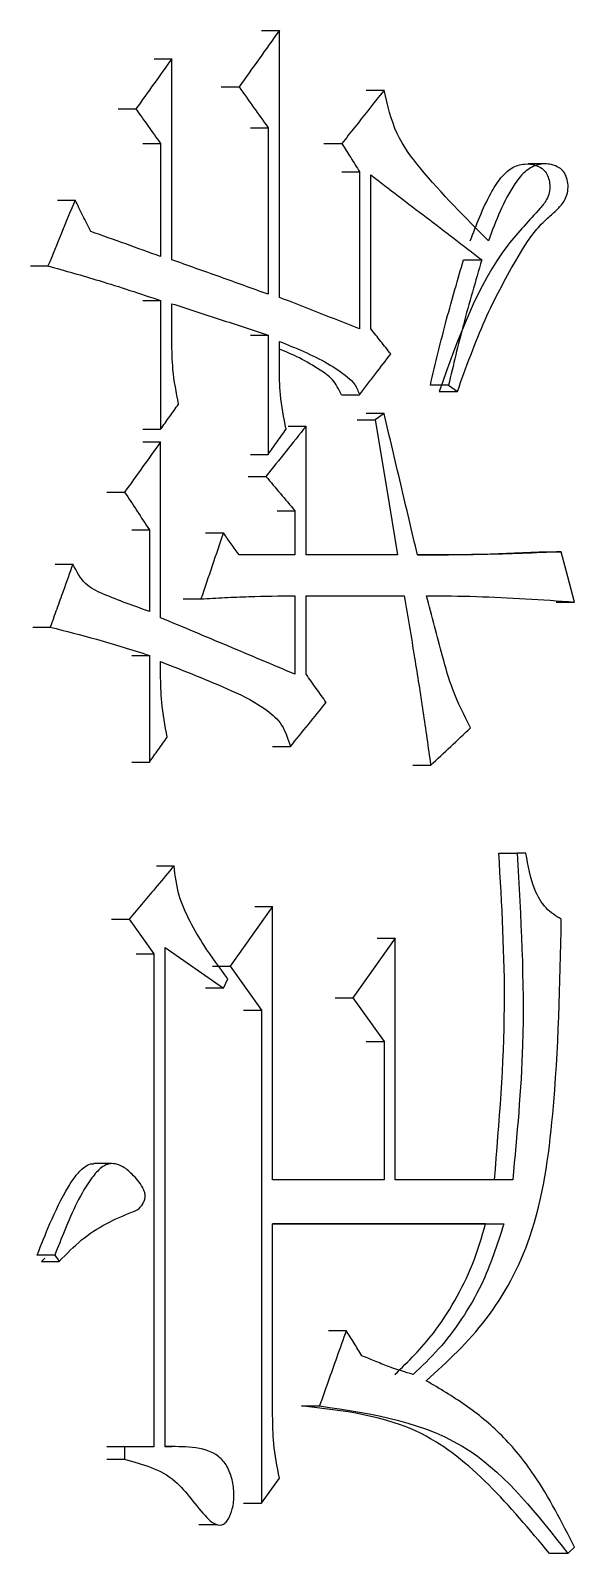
# Model space of a CAD drawing. Header units: millimetres. Extents: x 2028 to 4172, y 863 to 2379.
# Drawn here: x 2933.86 to 2935.73, y 1084.03 to 1089.27 of the extents above; entities that cross this region are included whole.
import ezdxf

# ---------------------------------------------------------------- set-up
doc = ezdxf.new("R2010")
doc.units = ezdxf.units.MM

msp = doc.modelspace()

# ---------------------------------------------------------------- linework, layer by layer
at = {"color": 7, "linetype": 'Continuous', "lineweight": 25}
for p, q in [((2934.6512, 1089.2727), (2934.7127, 1089.2727)), ((2934.7127, 1088.3533), (2934.7127, 1089.2727)), ((2934.2813, 1089.1754), (2934.3423, 1089.1754)), ((2934.3423, 1088.4831), (2934.3423, 1089.1754)), ((2934.5127, 1089.078), (2934.574, 1089.078)), ((2935.0117, 1089.0673), (2935.0737, 1089.0673)), ((2934.1576, 1089.0023), (2934.2184, 1089.0023)), ((2934.6128, 1088.9374), (2934.6742, 1088.9374)), ((2934.6742, 1088.9374), (2934.6742, 1088.3641)), ((2934.2427, 1088.8833), (2934.3036, 1088.8833)), ((2934.3036, 1088.8833), (2934.3036, 1088.4939)), ((2934.8662, 1088.8833), (2934.9279, 1088.8833)), ((2935.6328, 1088.8128), (2935.5697, 1088.8128)), ((2934.9275, 1088.786), (2934.9893, 1088.786)), ((2934.9893, 1088.786), (2934.9893, 1088.2451)), ((2935.0276, 1088.2451), (2935.0276, 1088.7751)), ((2933.9485, 1088.6886), (2934.009, 1088.6886)), ((2935.3476, 1088.4831), (2935.41, 1088.4831)), ((2933.8553, 1088.4614), (2933.9157, 1088.4614)), ((2934.3036, 1088.3424), (2934.3036, 1087.8989)), ((2934.3423, 1088.2018), (2934.3423, 1088.3316)), ((2934.6128, 1088.2235), (2934.6742, 1088.2235)), ((2934.6742, 1088.2235), (2934.6742, 1087.8124)), ((2934.7127, 1088.1153), (2934.7127, 1088.2018)), ((2934.9271, 1088.0179), (2934.9892, 1088.0179)), ((2935.2955, 1088.0504), (2935.2332, 1088.0504)), ((2935.2955, 1088.0504), (2935.326, 1088.0287)), ((2935.0736, 1087.953), (2935.0117, 1087.953)), ((2935.0736, 1087.953), (2935.043, 1087.9314)), ((2934.7434, 1087.9098), (2934.805, 1087.9098)), ((2934.805, 1087.4662), (2934.805, 1087.9098)), ((2934.9811, 1087.9314), (2935.043, 1087.9314)), ((2934.2427, 1087.8557), (2934.3036, 1087.8557)), ((2934.3036, 1087.2499), (2934.3036, 1087.8557)), ((2934.6128, 1087.8124), (2934.6742, 1087.8124)), ((2934.6051, 1087.7367), (2934.6665, 1087.7367)), ((2934.119, 1087.6826), (2934.1797, 1087.6826)), ((2934.705, 1087.6177), (2934.7665, 1087.6177)), ((2934.7665, 1087.6177), (2934.7665, 1087.4662)), ((2934.2041, 1087.5528), (2934.2649, 1087.5528)), ((2934.2649, 1087.5528), (2934.2649, 1087.2715)), ((2934.4588, 1087.542), (2934.52, 1087.542)), ((2933.9408, 1087.4339), (2934.0013, 1087.4339)), ((2934.7665, 1087.4662), (2934.574, 1087.4662)), ((2935.1196, 1087.4662), (2934.805, 1087.4662)), ((2935.621, 1087.4771), (2935.684, 1087.4771)), ((2934.7665, 1087.3256), (2934.7665, 1087.0552)), ((2934.805, 1087.3256), (2935.1425, 1087.3256)), ((2934.805, 1087.0552), (2934.805, 1087.3256)), ((2935.0805, 1087.3256), (2935.1425, 1087.3256)), ((2934.3817, 1087.3148), (2934.4428, 1087.3148)), ((2935.6668, 1087.304), (2935.7296, 1087.304)), ((2933.8631, 1087.2174), (2933.9235, 1087.2174)), ((2934.2041, 1087.1201), (2934.2649, 1087.1201)), ((2934.2649, 1087.1201), (2934.2649, 1086.7523)), ((2934.3036, 1087.0552), (2934.3036, 1087.0985)), ((2934.6896, 1086.8063), (2934.7511, 1086.8063)), ((2934.2041, 1086.7523), (2934.2649, 1086.7523)), ((2935.1722, 1086.7415), (2935.2343, 1086.7415)), ((2935.4693, 1086.4386), (2935.5319, 1086.4386)), ((2935.5624, 1086.4386), (2935.5319, 1086.4386)), ((2934.2891, 1086.3954), (2934.3501, 1086.3954)), ((2934.6896, 1086.2547), (2934.5431, 1086.0492)), ((2934.6282, 1086.2547), (2934.6896, 1086.2547)), ((2934.6896, 1085.3136), (2934.6896, 1086.2547)), ((2934.1344, 1086.2114), (2934.1952, 1086.2114)), ((2934.1952, 1086.2114), (2934.2804, 1086.0924)), ((2934.3191, 1086.1141), (2934.52, 1085.9735)), ((2934.3191, 1084.3941), (2934.3191, 1086.1141)), ((2935.1119, 1086.1465), (2934.9663, 1085.941)), ((2935.0499, 1086.1465), (2935.1119, 1086.1465)), ((2935.1119, 1085.3136), (2935.1119, 1086.1465)), ((2934.2195, 1086.0924), (2934.2804, 1086.0924)), ((2934.2804, 1086.0924), (2934.2804, 1084.3941)), ((2934.4819, 1086.0492), (2934.5431, 1086.0492)), ((2934.5431, 1086.0492), (2934.6511, 1085.8977)), ((2934.52, 1085.9735), (2934.4588, 1085.9735)), ((2934.52, 1085.9735), (2934.5354, 1086.0059)), ((2934.9045, 1085.941), (2934.9663, 1085.941)), ((2934.9663, 1085.941), (2935.0736, 1085.7896)), ((2934.5897, 1085.8977), (2934.6511, 1085.8977)), ((2934.6511, 1085.8977), (2934.6511, 1084.1994)), ((2935.0117, 1085.7896), (2935.0736, 1085.7896)), ((2935.0736, 1085.7896), (2935.0736, 1085.3136)), ((2934.1345, 1085.3695), (2934.0735, 1085.3695)), ((2935.0736, 1085.3136), (2934.6896, 1085.3136)), ((2935.5167, 1085.3136), (2935.1119, 1085.3136)), ((2934.6896, 1084.5023), (2934.6896, 1085.1622)), ((2934.6896, 1085.1622), (2935.4862, 1085.1622)), ((2935.4234, 1085.1622), (2934.6896, 1085.1622)), ((2935.4237, 1085.1622), (2935.4862, 1085.1622)), ((2933.9049, 1085.0432), (2933.8937, 1085.0324)), ((2934.8815, 1084.7944), (2934.9433, 1084.7944)), ((2934.7891, 1084.5347), (2934.8511, 1084.5347)), ((2934.1797, 1084.3941), (2934.119, 1084.3941)), ((2934.1797, 1084.3941), (2934.1797, 1084.3509)), ((2934.2804, 1084.3941), (2934.1797, 1084.3941)), ((2934.3536, 1084.3953), (2934.3191, 1084.3953)), ((2934.119, 1084.3509), (2934.1797, 1084.3509)), ((2934.6511, 1084.1994), (2934.7127, 1084.286)), ((2934.5897, 1084.1994), (2934.6511, 1084.1994)), ((2934.4353, 1084.1264), (2934.4968, 1084.1264)), ((2935.7068, 1084.0263), (2935.6437, 1084.0263)), ((2935.7068, 1084.0263), (2935.7296, 1084.048))]:
    msp.add_line(p, q, dxfattribs=at)
at = {"color": 7, "linetype": 'Continuous', "lineweight": 25, "flags": 128}
for points in [[(2934.2427, 1088.3424), (2934.2598, 1088.3424), (2934.2772, 1088.3424), (2934.3036, 1088.3424)], [(2935.2637, 1088.0287), (2935.2791, 1088.0287), (2935.2947, 1088.0287), (2935.3104, 1088.0287), (2935.326, 1088.0287)], [(2934.2427, 1087.8989), (2934.2578, 1087.8989), (2934.2733, 1087.8989), (2934.3036, 1087.8989)], [(2935.043, 1087.9314), (2935.0813, 1087.6988), (2935.1196, 1087.4662)], [(2935.7296, 1087.304), (2935.7068, 1087.3905), (2935.684, 1087.4771)], [(2933.9391, 1085.054), (2933.9178, 1085.054), (2933.898, 1085.054), (2933.8786, 1085.054)], [(2933.8937, 1085.0324), (2933.915, 1085.0324), (2933.9348, 1085.0324), (2933.9546, 1085.0324)], [(2933.9391, 1085.054), (2933.9437, 1085.0475), (2933.9484, 1085.041), (2933.9546, 1085.0324)]]:
    msp.add_lwpolyline(points, dxfattribs=at)
at = {"color": 7, "linetype": 'Continuous', "lineweight": 25}
for points, knots in [([(2934.7127, 1089.2727), (2934.6896, 1089.2403), (2934.6434, 1089.1754), (2934.5971, 1089.1105), (2934.574, 1089.078)], [0, 0, 0, 0, 0.5, 1, 1, 1, 1]), ([(2934.3423, 1089.1754), (2934.3217, 1089.1465), (2934.2804, 1089.0888), (2934.2391, 1089.0311), (2934.2184, 1089.0023)], [0, 0, 0, 0, 0.5, 1, 1, 1, 1]), ([(2934.574, 1089.078), (2934.5907, 1089.0546), (2934.6241, 1089.0077), (2934.6575, 1088.9608), (2934.6742, 1088.9374)], [0, 0, 0, 0, 0.499999, 1, 1, 1, 1]), ([(2935.0736, 1089.0672), (2935.0549, 1089.0436), (2935.0213, 1089.0011), (2934.9727, 1088.9398), (2934.9428, 1088.9021), (2934.9279, 1088.8833)], [0, 0, 0, 0, 0.386049, 0.693024, 1, 1, 1, 1]), ([(2935.4328, 1088.548), (2935.3529, 1088.628), (2935.2412, 1088.74), (2935.1091, 1088.9123), (2935.0856, 1089.0152), (2935.0737, 1089.0672)], [0, 0, 0, 0, 0.5534418, 0.7739919, 1, 1, 1, 1]), ([(2934.2184, 1089.0023), (2934.2326, 1088.9825), (2934.261, 1088.9428), (2934.2894, 1088.9031), (2934.3036, 1088.8833)], [0, 0, 0, 0, 0.4999981, 1, 1, 1, 1]), ([(2934.9279, 1088.8833), (2934.9381, 1088.8671), (2934.9586, 1088.8346), (2934.9791, 1088.8022), (2934.9893, 1088.786)], [0, 0, 0, 0, 0.5, 1, 1, 1, 1]), ([(2935.3701, 1088.548), (2935.3916, 1088.6038), (2935.4213, 1088.6809), (2935.4722, 1088.7638), (2935.5119, 1088.8021), (2935.5556, 1088.8154), (2935.5919, 1088.8115), (2935.617, 1088.7991), (2935.6322, 1088.7832), (2935.6413, 1088.7628), (2935.6452, 1088.739), (2935.6432, 1088.7136), (2935.6326, 1088.6848), (2935.582, 1088.6268), (2935.4151, 1088.4549), (2935.3287, 1088.2121), (2935.2634, 1088.0287)], [0, 0, 0, 0, 0.133375, 0.183984, 0.225671, 0.267689, 0.304898, 0.324823, 0.34135, 0.357907, 0.374433, 0.39274, 0.411726, 0.44145, 0.578087, 1, 1, 1, 1]), ([(2935.326, 1088.0287), (2935.3561, 1088.1126), (2935.4127, 1088.2706), (2935.509, 1088.4513), (2935.5807, 1088.5698), (2935.6332, 1088.6244), (2935.6699, 1088.6542), (2935.6946, 1088.6831), (2935.7062, 1088.7127), (2935.7084, 1088.7398), (2935.7037, 1088.7659), (2935.6927, 1088.7871), (2935.6741, 1088.8033), (2935.6444, 1088.8139), (2935.6044, 1088.8137), (2935.5591, 1088.7911), (2935.4925, 1088.707), (2935.4588, 1088.6171), (2935.4328, 1088.548)], [0, 0, 0, 0, 0.197358, 0.371625, 0.468384, 0.517135, 0.556849, 0.588366, 0.607485, 0.626642, 0.645535, 0.663735, 0.679959, 0.706516, 0.74747, 0.788159, 0.837188, 1, 1, 1, 1]), ([(2935.0276, 1088.7751), (2935.0915, 1088.7265), (2935.2192, 1088.6291), (2935.3464, 1088.5318), (2935.41, 1088.4831)], [0, 0, 0, 0, 0.5, 1, 1, 1, 1]), ([(2934.009, 1088.6886), (2933.9934, 1088.6507), (2933.9624, 1088.575), (2933.9313, 1088.4993), (2933.9157, 1088.4614)], [0, 0, 0, 0, 0.499999, 1, 1, 1, 1]), ([(2934.0633, 1088.5804), (2934.0543, 1088.5985), (2934.0362, 1088.6345), (2934.018, 1088.6706), (2934.009, 1088.6886)], [0, 0, 0, 0, 0.499998, 1, 1, 1, 1]), ([(2934.3036, 1088.4939), (2934.2636, 1088.5083), (2934.1836, 1088.5372), (2934.1034, 1088.566), (2934.0633, 1088.5804)], [0, 0, 0, 0, 0.499999, 1, 1, 1, 1]), ([(2934.6742, 1088.3641), (2934.6189, 1088.3839), (2934.5085, 1088.4236), (2934.3977, 1088.4632), (2934.3423, 1088.4831)], [0, 0, 0, 0, 0.5000001, 1, 1, 1, 1]), ([(2935.2329, 1088.0504), (2935.2509, 1088.1265), (2935.2772, 1088.2375), (2935.3175, 1088.3808), (2935.3373, 1088.449), (2935.3473, 1088.4831)], [0, 0, 0, 0, 0.52212, 0.761035, 1, 1, 1, 1]), ([(2935.41, 1088.4831), (2935.3991, 1088.4458), (2935.3774, 1088.3713), (2935.3374, 1088.2279), (2935.3119, 1088.1201), (2935.2955, 1088.0504)], [0, 0, 0, 0, 0.260983, 0.521979, 1, 1, 1, 1]), ([(2933.9157, 1088.4614), (2933.9746, 1088.4451), (2934.0691, 1088.4189), (2934.1981, 1088.3776), (2934.2684, 1088.3541), (2934.3036, 1088.3424)], [0, 0, 0, 0, 0.452168, 0.726066, 1, 1, 1, 1]), ([(2934.3423, 1088.3316), (2934.3977, 1088.3136), (2934.5085, 1088.2775), (2934.6189, 1088.2415), (2934.6742, 1088.2235)], [0, 0, 0, 0, 0.4999999, 1, 1, 1, 1]), ([(2934.9893, 1088.2451), (2934.9432, 1088.2631), (2934.8512, 1088.2992), (2934.7588, 1088.3352), (2934.7127, 1088.3533)], [0, 0, 0, 0, 0.5, 1, 1, 1, 1]), ([(2935.0966, 1088.1586), (2935.0851, 1088.173), (2935.0621, 1088.2018), (2935.0391, 1088.2307), (2935.0276, 1088.2451)], [0, 0, 0, 0, 0.500001, 1, 1, 1, 1]), ([(2934.3655, 1087.9855), (2934.3578, 1088.0252), (2934.344, 1088.0964), (2934.3428, 1088.1695), (2934.3423, 1088.2018)], [0, 0, 0, 0, 0.558835, 1, 1, 1, 1]), ([(2934.7127, 1088.2018), (2934.7691, 1088.179), (2934.8506, 1088.146), (2934.9351, 1088.0903), (2934.9747, 1088.0548), (2934.9843, 1088.0303), (2934.9892, 1088.0179)], [0, 0, 0, 0, 0.5541785, 0.8003972, 0.8992106, 1, 1, 1, 1]), ([(2934.9271, 1088.0179), (2934.9176, 1088.0364), (2934.8988, 1088.073), (2934.8445, 1088.109), (2934.7843, 1088.1458), (2934.736, 1088.1654), (2934.7127, 1088.1748)], [0, 0, 0, 0, 0.202373, 0.400807, 0.70993, 1, 1, 1, 1]), ([(2934.7358, 1087.8989), (2934.7281, 1087.9387), (2934.7144, 1088.0098), (2934.7132, 1088.083), (2934.7127, 1088.1153)], [0, 0, 0, 0, 0.558835, 1, 1, 1, 1]), ([(2934.9893, 1088.0179), (2934.9985, 1088.0299), (2935.0169, 1088.0541), (2935.0527, 1088.1009), (2935.0792, 1088.1358), (2935.0966, 1088.1586)], [0, 0, 0, 0, 0.257094, 0.5141879, 1, 1, 1, 1]), ([(2934.3036, 1087.8989), (2934.3139, 1087.9134), (2934.3346, 1087.9422), (2934.3552, 1087.971), (2934.3655, 1087.9855)], [0, 0, 0, 0, 0.5, 1, 1, 1, 1]), ([(2935.1884, 1087.4662), (2935.1693, 1087.5474), (2935.1311, 1087.7096), (2935.0928, 1087.8719), (2935.0736, 1087.953)], [0, 0, 0, 0, 0.5, 1, 1, 1, 1]), ([(2934.805, 1087.9098), (2934.7819, 1087.8809), (2934.7358, 1087.8232), (2934.6896, 1087.7655), (2934.6665, 1087.7367)], [0, 0, 0, 0, 0.5, 1, 1, 1, 1]), ([(2934.6742, 1087.8124), (2934.6844, 1087.8268), (2934.705, 1087.8557), (2934.7255, 1087.8845), (2934.7358, 1087.8989)], [0, 0, 0, 0, 0.5, 1, 1, 1, 1]), ([(2934.3036, 1087.8557), (2934.283, 1087.8268), (2934.2417, 1087.7691), (2934.2004, 1087.7114), (2934.1797, 1087.6826)], [0, 0, 0, 0, 0.5, 1, 1, 1, 1]), ([(2934.6665, 1087.7367), (2934.6832, 1087.7168), (2934.7165, 1087.6772), (2934.7499, 1087.6375), (2934.7665, 1087.6177)], [0, 0, 0, 0, 0.499998, 1, 1, 1, 1]), ([(2934.1797, 1087.6826), (2934.1939, 1087.661), (2934.2223, 1087.6177), (2934.2507, 1087.5744), (2934.2649, 1087.5528)], [0, 0, 0, 0, 0.4999982, 1, 1, 1, 1]), ([(2934.52, 1087.542), (2934.5071, 1087.5041), (2934.4814, 1087.4284), (2934.4556, 1087.3527), (2934.4428, 1087.3148)], [0, 0, 0, 0, 0.499999, 1, 1, 1, 1]), ([(2934.574, 1087.4662), (2934.565, 1087.4789), (2934.547, 1087.5041), (2934.529, 1087.5293), (2934.52, 1087.542)], [0, 0, 0, 0, 0.5000006, 1, 1, 1, 1]), ([(2934.0012, 1087.4338), (2933.9902, 1087.4032), (2933.9718, 1087.3518), (2933.9459, 1087.2796), (2933.931, 1087.2382), (2933.9235, 1087.2174)], [0, 0, 0, 0, 0.425233, 0.712616, 1, 1, 1, 1]), ([(2934.2649, 1087.2715), (2934.2118, 1087.2903), (2934.1376, 1087.3165), (2934.04, 1087.3614), (2934.0143, 1087.4095), (2934.0013, 1087.4338)], [0, 0, 0, 0, 0.554938, 0.774738, 1, 1, 1, 1]), ([(2935.684, 1087.4771), (2935.594, 1087.4731), (2935.5017, 1087.469), (2935.4067, 1087.4675), (2935.3996, 1087.4674), (2935.3926, 1087.4673), (2935.3856, 1087.4672), (2935.3785, 1087.4671), (2935.3715, 1087.467), (2935.3645, 1087.467), (2935.3574, 1087.4669), (2935.3481, 1087.4668), (2935.3387, 1087.4667), (2935.3293, 1087.4667), (2935.3223, 1087.4666), (2935.3152, 1087.4666), (2935.3082, 1087.4665), (2935.3012, 1087.4665), (2935.2941, 1087.4665), (2935.2871, 1087.4664), (2935.2777, 1087.4664), (2935.2683, 1087.4664), (2935.2589, 1087.4664), (2935.2519, 1087.4663), (2935.2448, 1087.4663), (2935.2378, 1087.4663), (2935.2307, 1087.4663), (2935.2237, 1087.4663), (2935.2167, 1087.4663), (2935.2096, 1087.4663), (2935.2002, 1087.4663), (2935.1932, 1087.4663), (2935.1884, 1087.4662)], [0, 0, 0, 0, 0.54643, 0.560604, 0.574777, 0.588951, 0.603124, 0.617298, 0.631471, 0.645645, 0.659818, 0.673992, 0.702339, 0.716512, 0.730686, 0.744859, 0.759033, 0.773206, 0.78738, 0.801553, 0.815726, 0.844073, 0.858247, 0.87242, 0.886594, 0.900767, 0.914941, 0.929114, 0.943288, 0.957461, 0.971635, 1, 1, 1, 1]), ([(2935.1884, 1087.4664), (2935.2129, 1087.4665), (2935.2826, 1087.4666), (2935.427, 1087.4684), (2935.5465, 1087.4737), (2935.621, 1087.4771)], [0, 0, 0, 0, 0.169125, 0.482016, 1, 1, 1, 1]), ([(2934.4428, 1087.3148), (2934.4703, 1087.3164), (2934.5254, 1087.3195), (2934.6333, 1087.324), (2934.7137, 1087.325), (2934.7665, 1087.3256)], [0, 0, 0, 0, 0.254777, 0.50956, 1, 1, 1, 1]), ([(2935.1425, 1087.3256), (2935.1547, 1087.2545), (2935.1775, 1087.122), (2935.2076, 1086.9271), (2935.2254, 1086.8034), (2935.2343, 1086.7415)], [0, 0, 0, 0, 0.366425, 0.683185, 1, 1, 1, 1]), ([(2935.2191, 1087.3256), (2935.2766, 1087.3251), (2935.3908, 1087.3242), (2935.561, 1087.3158), (2935.6734, 1087.3079), (2935.7296, 1087.304)], [0, 0, 0, 0, 0.337206, 0.668546, 1, 1, 1, 1]), ([(2935.3716, 1086.8711), (2935.3496, 1086.9139), (2935.3099, 1086.9911), (2935.2661, 1087.1477), (2935.2375, 1087.2561), (2935.2191, 1087.3256)], [0, 0, 0, 0, 0.308167, 0.555958, 1, 1, 1, 1]), ([(2933.9235, 1087.2174), (2933.9768, 1087.204), (2934.0608, 1087.1828), (2934.1742, 1087.1486), (2934.2347, 1087.1296), (2934.2649, 1087.1201)], [0, 0, 0, 0, 0.465077, 0.732515, 1, 1, 1, 1]), ([(2934.7665, 1087.0552), (2934.6896, 1087.0876), (2934.5356, 1087.1525), (2934.3809, 1087.2174), (2934.3036, 1087.2499)], [0, 0, 0, 0, 0.5, 1, 1, 1, 1]), ([(2934.3036, 1087.0985), (2934.3856, 1087.0665), (2934.5105, 1087.0178), (2934.6516, 1086.9497), (2934.7258, 1086.8839), (2934.7426, 1086.8325), (2934.7511, 1086.8064)], [0, 0, 0, 0, 0.493627, 0.751972, 0.874128, 1, 1, 1, 1]), ([(2934.3268, 1086.8388), (2934.3191, 1086.8786), (2934.3054, 1086.9497), (2934.3041, 1087.0229), (2934.3036, 1087.0552)], [0, 0, 0, 0, 0.558835, 1, 1, 1, 1]), ([(2934.8742, 1086.9578), (2934.8626, 1086.9741), (2934.8396, 1087.0065), (2934.8165, 1087.039), (2934.805, 1087.0552)], [0, 0, 0, 0, 0.500002, 1, 1, 1, 1]), ([(2934.7511, 1086.8064), (2934.7716, 1086.8316), (2934.8127, 1086.8821), (2934.8537, 1086.9326), (2934.8742, 1086.9578)], [0, 0, 0, 0, 0.5, 1, 1, 1, 1]), ([(2935.2343, 1086.7415), (2935.2572, 1086.7631), (2935.303, 1086.8063), (2935.3488, 1086.8495), (2935.3716, 1086.8711)], [0, 0, 0, 0, 0.5, 1, 1, 1, 1]), ([(2934.2649, 1086.7523), (2934.2752, 1086.7667), (2934.2959, 1086.7956), (2934.3165, 1086.8244), (2934.3268, 1086.8388)], [0, 0, 0, 0, 0.5, 1, 1, 1, 1]), ([(2935.4538, 1085.3136), (2935.4702, 1085.512), (2935.5011, 1085.8865), (2935.4793, 1086.262), (2935.469, 1086.4386)], [0, 0, 0, 0, 0.529593, 1, 1, 1, 1]), ([(2935.5319, 1086.4386), (2935.5446, 1086.2181), (2935.5662, 1085.8421), (2935.5312, 1085.4682), (2935.5167, 1085.3136)], [0, 0, 0, 0, 0.586461, 1, 1, 1, 1]), ([(2935.684, 1086.2114), (2935.6656, 1086.2226), (2935.6279, 1086.2453), (2935.5818, 1086.3263), (2935.5698, 1086.3957), (2935.5624, 1086.4386)], [0, 0, 0, 0, 0.268929, 0.548046, 1, 1, 1, 1]), ([(2934.35, 1086.3953), (2934.3306, 1086.3723), (2934.2952, 1086.3301), (2934.2435, 1086.2688), (2934.2113, 1086.2306), (2934.1952, 1086.2114)], [0, 0, 0, 0, 0.375947, 0.687973, 1, 1, 1, 1]), ([(2934.5354, 1086.0059), (2934.5072, 1086.0435), (2934.4606, 1086.1056), (2934.4048, 1086.2022), (2934.3624, 1086.2918), (2934.3542, 1086.3607), (2934.3501, 1086.3953)], [0, 0, 0, 0, 0.334836, 0.553745, 0.775373, 1, 1, 1, 1]), ([(2935.219, 1084.6214), (2935.2911, 1084.6874), (2935.4361, 1084.8202), (2935.6053, 1085.1354), (2935.6723, 1085.6194), (2935.6796, 1085.9876), (2935.684, 1086.2114)], [0, 0, 0, 0, 0.1896226, 0.3813011, 0.6238123, 1, 1, 1, 1]), ([(2933.8783, 1085.054), (2933.8926, 1085.0905), (2933.9246, 1085.172), (2933.9693, 1085.2645), (2934.012, 1085.3305), (2934.0396, 1085.3585), (2934.0621, 1085.37), (2934.0715, 1085.3689), (2934.0731, 1085.3687)], [0, 0, 0, 0, 0.2969306, 0.6611888, 0.7869911, 0.9138322, 0.9854391, 1, 1, 1, 1]), ([(2933.9546, 1085.0324), (2933.9796, 1085.0583), (2934.0542, 1085.1354), (2934.1517, 1085.1821), (2934.2261, 1085.2103), (2934.2402, 1085.2258), (2934.2482, 1085.242), (2934.2509, 1085.2565), (2934.2491, 1085.2719), (2934.2361, 1085.3003), (2934.2086, 1085.3317), (2934.1745, 1085.3609), (2934.144, 1085.3707), (2934.1199, 1085.3686), (2934.0931, 1085.3528), (2934.0353, 1085.2835), (2933.987, 1085.1756), (2933.9503, 1085.0826), (2933.9391, 1085.054)], [0, 0, 0, 0, 0.115812, 0.344661, 0.368828, 0.393191, 0.409898, 0.422378, 0.434924, 0.453159, 0.514674, 0.56658, 0.599651, 0.625811, 0.651928, 0.703899, 0.908913, 1, 1, 1, 1]), ([(2935.1108, 1084.6429), (2935.1569, 1084.6881), (2935.2334, 1084.763), (2935.3187, 1084.8969), (2935.3822, 1085.0217), (2935.4096, 1085.1151), (2935.4234, 1085.1622)], [0, 0, 0, 0, 0.332937, 0.552321, 0.774679, 1, 1, 1, 1]), ([(2935.4862, 1085.1622), (2935.4632, 1085.0906), (2935.4254, 1084.9735), (2935.3428, 1084.8336), (2935.2639, 1084.7285), (2935.2033, 1084.6713), (2935.1732, 1084.6429)], [0, 0, 0, 0, 0.34637, 0.567178, 0.784978, 1, 1, 1, 1]), ([(2934.9433, 1084.7944), (2934.9324, 1084.7637), (2934.9116, 1084.7051), (2934.8809, 1084.6185), (2934.861, 1084.5627), (2934.8511, 1084.5347)], [0, 0, 0, 0, 0.354383, 0.677192, 1, 1, 1, 1]), ([(2934.997, 1084.7078), (2934.988, 1084.7223), (2934.9701, 1084.7511), (2934.9522, 1084.7799), (2934.9433, 1084.7944)], [0, 0, 0, 0, 0.499998, 1, 1, 1, 1]), ([(2935.1732, 1084.6429), (2935.1468, 1084.651), (2935.1039, 1084.6641), (2935.0456, 1084.6875), (2935.0132, 1084.7011), (2934.997, 1084.7078)], [0, 0, 0, 0, 0.443144, 0.721519, 1, 1, 1, 1]), ([(2935.7296, 1084.048), (2935.6858, 1084.1343), (2935.6142, 1084.2755), (2935.4824, 1084.4369), (2935.3549, 1084.5411), (2935.2642, 1084.5947), (2935.219, 1084.6213)], [0, 0, 0, 0, 0.347372, 0.56793, 0.785018, 1, 1, 1, 1]), ([(2934.7127, 1084.286), (2934.705, 1084.3257), (2934.6913, 1084.3969), (2934.6901, 1084.47), (2934.6896, 1084.5023)], [0, 0, 0, 0, 0.558835, 1, 1, 1, 1]), ([(2935.6437, 1084.0263), (2935.5062, 1084.1906), (2935.263, 1084.4812), (2934.9327, 1084.5185), (2934.7891, 1084.5347)], [0, 0, 0, 0, 0.5655168, 1, 1, 1, 1]), ([(2934.8511, 1084.5347), (2935.0347, 1084.5076), (2935.3674, 1084.4586), (2935.6018, 1084.1601), (2935.7068, 1084.0263)], [0, 0, 0, 0, 0.551895, 1, 1, 1, 1]), ([(2934.1797, 1084.3509), (2934.2415, 1084.3344), (2934.3534, 1084.3047), (2934.4309, 1084.1801), (2934.4855, 1084.1286), (2934.5098, 1084.1217), (2934.527, 1084.1313), (2934.5407, 1084.1496), (2934.5535, 1084.1827), (2934.5583, 1084.2305), (2934.5516, 1084.2813), (2934.535, 1084.3281), (2934.4909, 1084.3781), (2934.4128, 1084.3956), (2934.3503, 1084.3946), (2934.3191, 1084.3941)], [0, 0, 0, 0, 0.230315, 0.416653, 0.453363, 0.487574, 0.504133, 0.522235, 0.561764, 0.612067, 0.663426, 0.714082, 0.762172, 0.881162, 1, 1, 1, 1])]:
    msp.add_open_spline(points, degree=3, knots=knots, dxfattribs=at)

doc.saveas('drawing.dxf')
